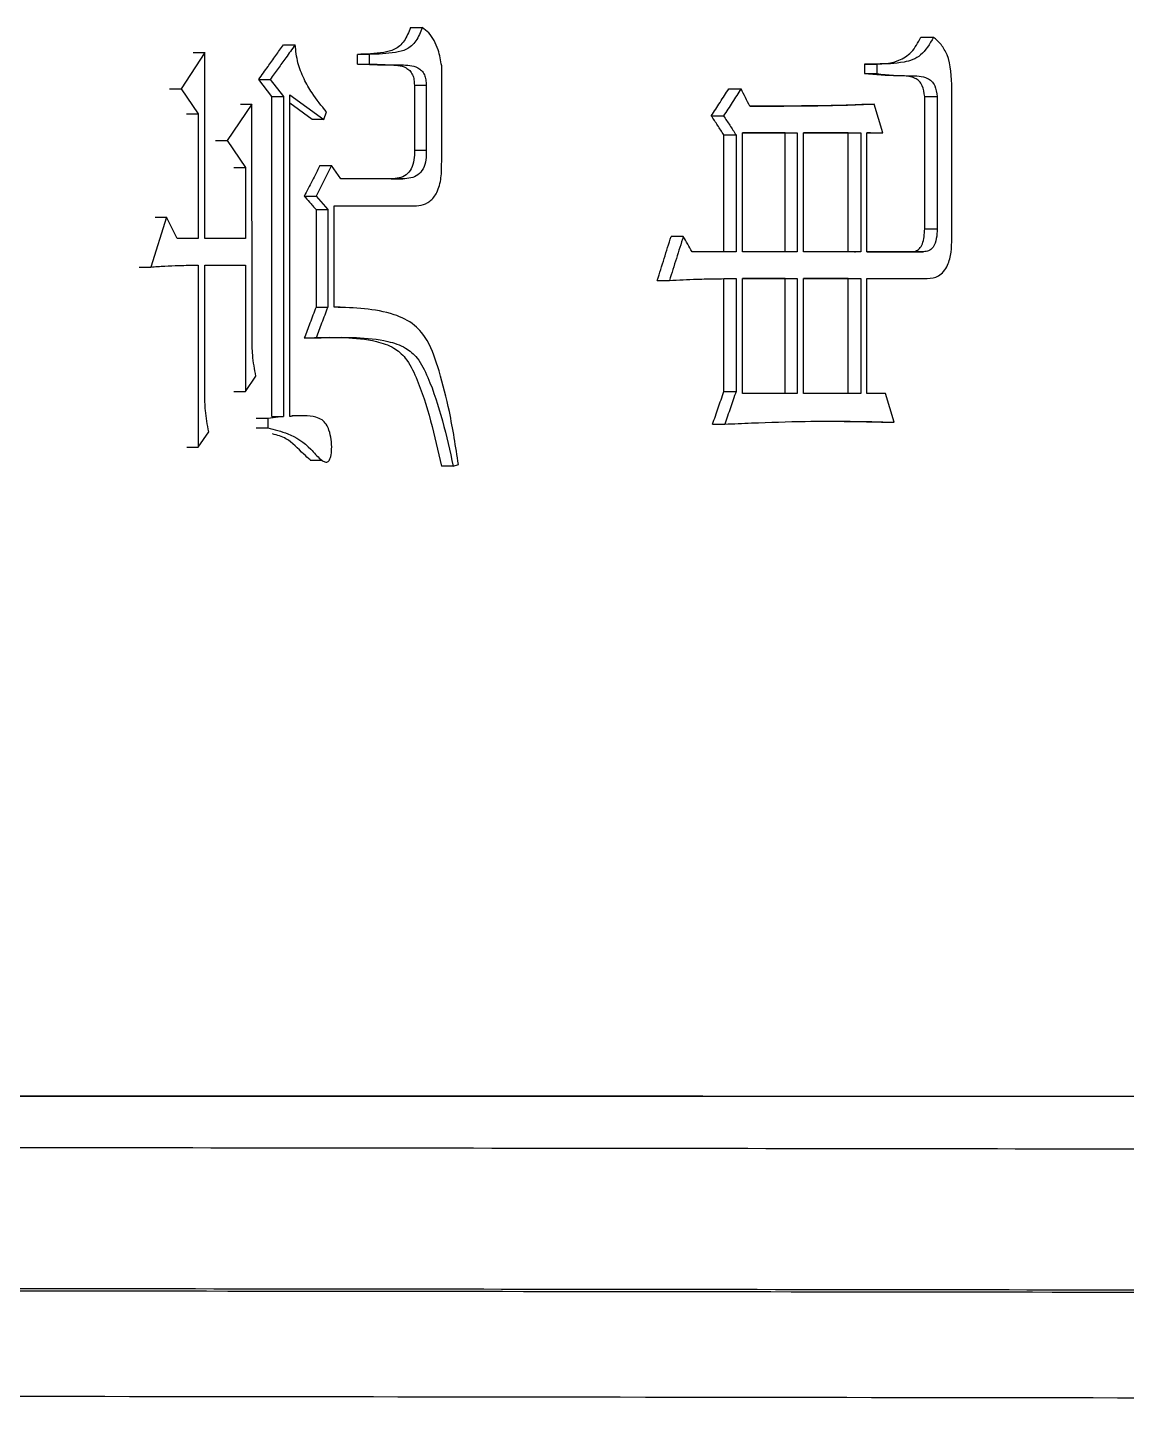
# Model space of a CAD drawing. Header units: millimetres. Extents: x 2371 to 4515, y 843 to 2359.
# Drawn here: x 3274.73 to 3280.94, y 1064.14 to 1071.95 of the extents above; entities that cross this region are included whole.
import ezdxf

# ---------------------------------------------------------------- set-up
doc = ezdxf.new("R2010")
doc.units = ezdxf.units.MM

msp = doc.modelspace()

# ---------------------------------------------------------------- linework, layer by layer
at = {"color": 7, "linetype": 'Continuous', "lineweight": 25}
for p, q in [((3276.8983, 1071.9453), (3276.965, 1071.9453)), ((3279.7824, 1071.8913), (3279.8529, 1071.8913)), ((3275.7357, 1071.8047), (3275.6019, 1071.5992)), ((3275.6706, 1071.8047), (3275.7357, 1071.8047)), ((3275.7357, 1070.7554), (3275.7357, 1071.8047)), ((3276.1806, 1071.848), (3276.2464, 1071.848)), ((3276.6653, 1071.7939), (3276.599, 1071.7939)), ((3276.599, 1071.7398), (3276.599, 1071.7939)), ((3276.599, 1071.7398), (3276.6653, 1071.7398)), ((3276.6653, 1071.7939), (3276.6653, 1071.7398)), ((3277.0743, 1071.1881), (3277.0743, 1071.729)), ((3279.5325, 1071.7398), (3279.4624, 1071.7398)), ((3279.4624, 1071.7398), (3279.4624, 1071.6857)), ((3279.5325, 1071.7398), (3279.5325, 1071.6857)), ((3276.0406, 1071.6533), (3276.1062, 1071.6533)), ((3276.1143, 1071.5559), (3276.0406, 1071.6533)), ((3276.1062, 1071.6533), (3276.18, 1071.5559)), ((3279.4624, 1071.6857), (3279.5325, 1071.6857)), ((3275.537, 1071.5992), (3275.6019, 1071.5992)), ((3275.6019, 1071.5992), (3275.6986, 1071.4585)), ((3276.9201, 1071.6208), (3276.9869, 1071.6208)), ((3276.9201, 1071.6208), (3276.9201, 1071.253)), ((3276.9869, 1071.6208), (3276.9869, 1071.253)), ((3278.6968, 1071.5992), (3278.7659, 1071.5992)), ((3279.957, 1070.7555), (3279.957, 1071.5992)), ((3276.0026, 1071.5126), (3275.8619, 1071.3071)), ((3275.9372, 1071.5126), (3276.0026, 1071.5126)), ((3276.0027, 1070.1929), (3276.0026, 1071.5126)), ((3276.1143, 1071.5559), (3276.18, 1071.5559)), ((3276.1143, 1069.7494), (3276.1143, 1071.5559)), ((3276.18, 1071.5559), (3276.18, 1069.7494)), ((3276.2169, 1071.5667), (3276.4084, 1071.4261)), ((3276.2169, 1069.7494), (3276.2169, 1071.5667)), ((3276.3424, 1071.4261), (3276.2169, 1071.5184)), ((3279.4485, 1071.5127), (3279.5185, 1071.5127)), ((3279.8032, 1071.5562), (3279.8737, 1071.5562)), ((3279.8032, 1070.8095), (3279.8032, 1071.5562)), ((3279.8737, 1071.5562), (3279.8737, 1070.8095)), ((3275.6335, 1071.4585), (3275.6986, 1071.4585)), ((3275.6986, 1071.4585), (3275.6986, 1070.7554)), ((3276.4084, 1071.4261), (3276.3424, 1071.4261)), ((3276.4084, 1071.4261), (3276.4231, 1071.4694)), ((3278.5978, 1071.4478), (3278.6667, 1071.4478)), ((3278.6685, 1071.3396), (3278.7376, 1071.3396)), ((3278.6685, 1070.6797), (3278.6685, 1071.3396)), ((3278.7376, 1071.3396), (3278.7376, 1070.6797)), ((3278.773, 1070.6797), (3278.773, 1071.3504)), ((3278.773, 1071.3504), (3279.0836, 1071.3504)), ((3279.0142, 1071.3504), (3278.773, 1071.3504)), ((3279.0142, 1071.3504), (3279.0836, 1071.3504)), ((3279.0141, 1070.6797), (3279.0142, 1071.3504)), ((3279.0836, 1071.3504), (3279.0836, 1070.6797)), ((3279.1188, 1070.6797), (3279.1188, 1071.3504)), ((3279.1188, 1071.3504), (3279.4416, 1071.3504)), ((3279.3717, 1071.3504), (3279.1188, 1071.3504)), ((3279.3717, 1071.3504), (3279.4416, 1071.3504)), ((3279.3717, 1070.6797), (3279.3717, 1071.3504)), ((3279.4416, 1071.3504), (3279.4416, 1070.6797)), ((3279.4766, 1071.3504), (3279.5674, 1071.3504)), ((3279.4766, 1070.6797), (3279.4766, 1071.3504)), ((3279.4973, 1071.3504), (3279.4766, 1071.3504)), ((3279.4973, 1071.3504), (3279.5674, 1071.3504)), ((3275.7966, 1071.3071), (3275.8619, 1071.3071)), ((3275.8619, 1071.3071), (3275.9656, 1071.1557)), ((3276.9201, 1071.253), (3276.9869, 1071.253)), ((3275.9002, 1071.1557), (3275.9656, 1071.1557)), ((3275.9656, 1071.1557), (3275.9656, 1070.7554)), ((3276.4525, 1071.1665), (3276.3643, 1070.9934)), ((3276.3865, 1071.1665), (3276.4525, 1071.1665)), ((3276.504, 1071.0908), (3276.4525, 1071.1665)), ((3276.8555, 1071.0908), (3276.504, 1071.0908)), ((3276.7889, 1071.0908), (3276.8555, 1071.0908)), ((3276.2983, 1070.9934), (3276.3643, 1070.9934)), ((3276.3643, 1070.9934), (3276.4305, 1070.9177)), ((3275.5199, 1070.8744), (3275.4304, 1070.5932)), ((3275.4552, 1070.8744), (3275.5199, 1070.8744)), ((3275.5795, 1070.7554), (3275.5199, 1070.8744)), ((3276.3644, 1070.9177), (3276.4305, 1070.9177)), ((3276.3644, 1070.9177), (3276.3644, 1070.366)), ((3276.4305, 1070.9177), (3276.4305, 1070.366)), ((3276.4672, 1070.9393), (3276.9066, 1070.9393)), ((3276.4672, 1070.366), (3276.4672, 1070.9393)), ((3276.4672, 1070.9393), (3276.84, 1070.9393)), ((3276.84, 1070.9393), (3276.9066, 1070.9393)), ((3279.8032, 1070.8095), (3279.8737, 1070.8095)), ((3275.6986, 1070.7554), (3275.5795, 1070.7554)), ((3275.9656, 1070.7554), (3275.7357, 1070.7554)), ((3278.4393, 1070.7663), (3278.3707, 1070.7663)), ((3278.7376, 1070.6797), (3278.4891, 1070.6797)), ((3279.0836, 1070.6797), (3278.773, 1070.6797)), ((3279.4416, 1070.6797), (3279.1188, 1070.6797)), ((3279.4066, 1070.6797), (3279.4117, 1070.6797)), ((3279.7973, 1070.6797), (3279.4766, 1070.6797)), ((3279.4766, 1070.6797), (3279.7269, 1070.6797)), ((3279.7269, 1070.6797), (3279.7973, 1070.6797)), ((3275.3658, 1070.5932), (3275.4304, 1070.5932)), ((3275.6986, 1070.604), (3275.6986, 1069.5763)), ((3275.7357, 1070.604), (3275.9656, 1070.604)), ((3275.7357, 1069.8792), (3275.7357, 1070.604)), ((3275.9002, 1070.604), (3275.9656, 1070.604)), ((3275.9656, 1070.604), (3275.9656, 1069.89)), ((3278.2924, 1070.5175), (3278.361, 1070.5175)), ((3278.6685, 1069.8901), (3278.6685, 1070.5283)), ((3278.7376, 1070.5283), (3278.7376, 1069.8901)), ((3278.773, 1069.8792), (3278.773, 1070.5283)), ((3278.773, 1070.5283), (3279.0836, 1070.5283)), ((3279.0142, 1070.5283), (3278.773, 1070.5283)), ((3279.0141, 1069.8792), (3279.0142, 1070.5283)), ((3279.0142, 1070.5283), (3279.0836, 1070.5283)), ((3279.0836, 1070.5283), (3279.0836, 1069.8792)), ((3279.1188, 1069.8792), (3279.1188, 1070.5283)), ((3279.1188, 1070.5283), (3279.4416, 1070.5283)), ((3279.3717, 1070.5283), (3279.1188, 1070.5283)), ((3279.3717, 1070.5283), (3279.4416, 1070.5283)), ((3279.3717, 1069.8792), (3279.3717, 1070.5283)), ((3279.4416, 1070.5283), (3279.4416, 1069.8792)), ((3279.4766, 1070.5283), (3279.8182, 1070.5283)), ((3279.4766, 1069.8792), (3279.4766, 1070.5283)), ((3276.3644, 1070.366), (3276.4305, 1070.366)), ((3276.5015, 1070.3666), (3276.4672, 1070.3666)), ((3276.2983, 1070.1929), (3276.3643, 1070.1929)), ((3275.9656, 1069.89), (3276.0248, 1069.9766)), ((3278.6685, 1069.8901), (3278.7376, 1069.8901)), ((3279.0836, 1069.8792), (3278.773, 1069.8792)), ((3279.4416, 1069.8792), (3279.1188, 1069.8792)), ((3279.5814, 1069.8793), (3279.4766, 1069.8792)), ((3276.0914, 1069.7386), (3276.0258, 1069.7386)), ((3276.18, 1069.7494), (3276.0914, 1069.7386)), ((3276.0914, 1069.7386), (3276.0914, 1069.6845)), ((3276.1143, 1069.7494), (3276.18, 1069.7494)), ((3276.2949, 1069.754), (3276.2286, 1069.754)), ((3278.6048, 1069.7062), (3278.6738, 1069.7062)), ((3279.56, 1069.717), (3279.6302, 1069.717)), ((3275.6986, 1069.5763), (3275.758, 1069.6629)), ((3276.0258, 1069.6845), (3276.0914, 1069.6845)), ((3276.3311, 1069.5027), (3276.3975, 1069.5027)), ((3277.1398, 1069.4682), (3277.1688, 1069.479))]:
    msp.add_line(p, q, dxfattribs=at)
at = {"color": 7, "linetype": 'Continuous', "lineweight": 25, "flags": 128}
for points in [[(3279.5674, 1071.3504), (3279.543, 1071.4315), (3279.5185, 1071.5127)], [(3275.9002, 1069.89), (3275.9166, 1069.89), (3275.9329, 1069.89), (3275.9656, 1069.89)], [(3279.6302, 1069.717), (3279.6058, 1069.7981), (3279.5814, 1069.8793)], [(3275.6336, 1069.5763), (3275.6498, 1069.5763), (3275.666, 1069.5763), (3275.6986, 1069.5763)], [(3277.1398, 1069.4682), (3277.1121, 1069.4682), (3277.0925, 1069.4682), (3277.0728, 1069.4682)]]:
    msp.add_lwpolyline(points, dxfattribs=at)
at = {"color": 7, "linetype": 'Continuous', "lineweight": 25}
for points, knots in [([(3276.8983, 1071.9453), (3276.8876, 1071.9187), (3276.8668, 1071.8665), (3276.8097, 1071.8179), (3276.7187, 1071.7982), (3276.6483, 1071.7957), (3276.599, 1071.7939)], [0, 0, 0, 0, 0.195785, 0.383105, 0.567257, 1, 1, 1, 1]), ([(3276.965, 1071.9453), (3276.9543, 1071.9187), (3276.9334, 1071.8664), (3276.8763, 1071.8179), (3276.7852, 1071.7982), (3276.7147, 1071.7957), (3276.6653, 1071.7939)], [0, 0, 0, 0, 0.195659, 0.382955, 0.567145, 1, 1, 1, 1]), ([(3277.0743, 1071.729), (3277.0689, 1071.76), (3277.06, 1071.8108), (3277.0334, 1071.8733), (3277.0033, 1071.9175), (3276.9776, 1071.9361), (3276.965, 1071.9453)], [0, 0, 0, 0, 0.349141, 0.571236, 0.788179, 1, 1, 1, 1]), ([(3279.4624, 1071.7398), (3279.5285, 1071.7377), (3279.6207, 1071.7347), (3279.733, 1071.8014), (3279.7657, 1071.8609), (3279.7824, 1071.8913)], [0, 0, 0, 0, 0.552607, 0.772172, 1, 1, 1, 1]), ([(3279.8529, 1071.8913), (3279.8309, 1071.8532), (3279.7876, 1071.7783), (3279.6672, 1071.7413), (3279.5836, 1071.7404), (3279.5325, 1071.7398)], [0, 0, 0, 0, 0.287877, 0.565058, 1, 1, 1, 1]), ([(3279.957, 1071.5992), (3279.9546, 1071.6673), (3279.9514, 1071.7614), (3279.8975, 1071.8525), (3279.8676, 1071.8785), (3279.8529, 1071.8913)], [0, 0, 0, 0, 0.57016, 0.787713, 1, 1, 1, 1]), ([(3276.0406, 1071.6533), (3276.0581, 1071.6776), (3276.0902, 1071.7223), (3276.1369, 1071.7872), (3276.166, 1071.8277), (3276.1806, 1071.848)], [0, 0, 0, 0, 0.375264, 0.687632, 1, 1, 1, 1]), ([(3276.2464, 1071.848), (3276.2289, 1071.8236), (3276.1968, 1071.779), (3276.15, 1071.7141), (3276.1208, 1071.6735), (3276.1062, 1071.6533)], [0, 0, 0, 0, 0.375031, 0.687515, 1, 1, 1, 1]), ([(3276.4231, 1071.4694), (3276.395, 1071.5039), (3276.3485, 1071.561), (3276.2947, 1071.6551), (3276.2582, 1071.746), (3276.2504, 1071.8138), (3276.2464, 1071.848)], [0, 0, 0, 0, 0.333231, 0.552095, 0.774458, 1, 1, 1, 1]), ([(3276.599, 1071.7398), (3276.6588, 1071.7376), (3276.7496, 1071.7342), (3276.8521, 1071.734), (3276.8947, 1071.7042), (3276.9108, 1071.6801), (3276.919, 1071.6506), (3276.9197, 1071.6308), (3276.9201, 1071.6208)], [0, 0, 0, 0, 0.491899, 0.747199, 0.81233, 0.879619, 0.939283, 1, 1, 1, 1]), ([(3276.6653, 1071.7398), (3276.7252, 1071.7376), (3276.8162, 1071.7342), (3276.9187, 1071.734), (3276.9615, 1071.7042), (3276.9776, 1071.6801), (3276.9857, 1071.6506), (3276.9865, 1071.6308), (3276.9869, 1071.6208)], [0, 0, 0, 0, 0.492006, 0.747357, 0.812482, 0.879737, 0.939347, 1, 1, 1, 1]), ([(3279.8032, 1071.5562), (3279.8004, 1071.5779), (3279.7961, 1071.6117), (3279.7728, 1071.6453), (3279.7269, 1071.6739), (3279.6204, 1071.6709), (3279.5251, 1071.6798), (3279.4624, 1071.6857)], [0, 0, 0, 0, 0.119281, 0.186046, 0.251055, 0.506993, 1, 1, 1, 1]), ([(3279.5325, 1071.6857), (3279.5953, 1071.6798), (3279.6907, 1071.6709), (3279.7973, 1071.6739), (3279.8433, 1071.6453), (3279.8666, 1071.6117), (3279.8709, 1071.5779), (3279.8737, 1071.5562)], [0, 0, 0, 0, 0.493108, 0.749094, 0.814101, 0.880835, 1, 1, 1, 1]), ([(3278.5978, 1071.4478), (3278.6143, 1071.473), (3278.6473, 1071.5235), (3278.6803, 1071.574), (3278.6968, 1071.5992)], [0, 0, 0, 0, 0.4999992, 1, 1, 1, 1]), ([(3278.7659, 1071.5992), (3278.7494, 1071.574), (3278.7163, 1071.5235), (3278.6833, 1071.473), (3278.6667, 1071.4478)], [0, 0, 0, 0, 0.499999, 1, 1, 1, 1]), ([(3278.8155, 1071.5018), (3278.8072, 1071.5181), (3278.7907, 1071.5505), (3278.7742, 1071.583), (3278.7659, 1071.5992)], [0, 0, 0, 0, 0.5, 1, 1, 1, 1]), ([(3278.8153, 1071.5021), (3278.8743, 1071.5022), (3278.9743, 1071.5024), (3279.0942, 1071.5033), (3279.1655, 1071.5039), (3279.2012, 1071.5046), (3279.2266, 1071.5051), (3279.2826, 1071.5061), (3279.3583, 1071.5081), (3279.4236, 1071.5114), (3279.4485, 1071.5127)], [0, 0, 0, 0, 0.277882, 0.471087, 0.56769, 0.615991, 0.640142, 0.688443, 0.881653, 1, 1, 1, 1]), ([(3279.5185, 1071.5127), (3279.478, 1071.5107), (3279.4324, 1071.5085), (3279.3663, 1071.5064), (3279.3003, 1071.5052), (3279.2188, 1071.5036), (3279.1372, 1071.5032), (3279.0862, 1071.5027), (3279.0504, 1071.5026), (3279.0299, 1071.5025), (3279.0172, 1071.5024), (3279.0069, 1071.5024), (3278.9967, 1071.5023), (3278.9865, 1071.5023), (3278.9737, 1071.5022), (3278.9635, 1071.5022), (3278.9507, 1071.5022), (3278.9404, 1071.5021), (3278.9276, 1071.5021), (3278.9174, 1071.5021), (3278.9071, 1071.502), (3278.8969, 1071.502), (3278.8866, 1071.502), (3278.8738, 1071.502), (3278.8648, 1071.5019), (3278.8559, 1071.5019), (3278.8507, 1071.5019), (3278.8443, 1071.5019), (3278.8392, 1071.5019), (3278.8341, 1071.5019), (3278.829, 1071.5019), (3278.8228, 1071.5019), (3278.8179, 1071.5018), (3278.8155, 1071.5018)], [0, 0, 0, 0, 0.174064, 0.195822, 0.282854, 0.456917, 0.543949, 0.63098, 0.674496, 0.696254, 0.718011, 0.72889, 0.739769, 0.761527, 0.772406, 0.794164, 0.805043, 0.826801, 0.83768, 0.859437, 0.870316, 0.881195, 0.902953, 0.913832, 0.93559, 0.941029, 0.951908, 0.957348, 0.968227, 0.973666, 0.979105, 0.989553, 1, 1, 1, 1]), ([(3278.6685, 1071.3396), (3278.6568, 1071.3576), (3278.6332, 1071.3937), (3278.6096, 1071.4297), (3278.5978, 1071.4478)], [0, 0, 0, 0, 0.5, 1, 1, 1, 1]), ([(3278.6667, 1071.4478), (3278.6785, 1071.4297), (3278.7022, 1071.3937), (3278.7258, 1071.3576), (3278.7376, 1071.3396)], [0, 0, 0, 0, 0.499999, 1, 1, 1, 1]), ([(3276.9201, 1071.253), (3276.9202, 1071.2347), (3276.9205, 1071.1983), (3276.9054, 1071.147), (3276.8621, 1071.0967), (3276.8189, 1071.0932), (3276.7889, 1071.0908)], [0, 0, 0, 0, 0.198278, 0.392536, 0.578687, 1, 1, 1, 1]), ([(3276.9869, 1071.253), (3276.987, 1071.2347), (3276.9873, 1071.1983), (3276.9721, 1071.147), (3276.9288, 1071.0966), (3276.8855, 1071.0932), (3276.8555, 1071.0908)], [0, 0, 0, 0, 0.19814, 0.3923, 0.578456, 1, 1, 1, 1]), ([(3276.9066, 1070.9393), (3276.9239, 1070.9393), (3276.9587, 1070.9393), (3277.0101, 1070.9613), (3277.0534, 1071.016), (3277.074, 1071.0982), (3277.0742, 1071.158), (3277.0743, 1071.1881)], [0, 0, 0, 0, 0.177785, 0.356958, 0.541697, 0.768829, 1, 1, 1, 1]), ([(3276.3865, 1071.1665), (3276.3718, 1071.1376), (3276.3424, 1071.0799), (3276.313, 1071.0223), (3276.2983, 1070.9934)], [0, 0, 0, 0, 0.5, 1, 1, 1, 1]), ([(3276.2983, 1070.9934), (3276.3079, 1070.9824), (3276.3237, 1070.9643), (3276.3458, 1070.9391), (3276.3582, 1070.9248), (3276.3644, 1070.9177)], [0, 0, 0, 0, 0.434981, 0.71749, 1, 1, 1, 1]), ([(3279.7269, 1070.6797), (3279.735, 1070.6803), (3279.7513, 1070.6813), (3279.7744, 1070.696), (3279.8, 1070.7367), (3279.8019, 1070.7793), (3279.8032, 1070.8095)], [0, 0, 0, 0, 0.177833, 0.357864, 0.544114, 1, 1, 1, 1]), ([(3279.8737, 1070.8095), (3279.8731, 1070.7908), (3279.8719, 1070.7538), (3279.8553, 1070.7058), (3279.8262, 1070.6819), (3279.8069, 1070.6805), (3279.7973, 1070.6797)], [0, 0, 0, 0, 0.293264, 0.577264, 0.790624, 1, 1, 1, 1]), ([(3278.2924, 1070.5175), (3278.3055, 1070.5589), (3278.3316, 1070.6419), (3278.3576, 1070.7248), (3278.3707, 1070.7663)], [0, 0, 0, 0, 0.5, 1, 1, 1, 1]), ([(3278.4393, 1070.7663), (3278.4263, 1070.7248), (3278.4002, 1070.6419), (3278.374, 1070.5589), (3278.361, 1070.5175)], [0, 0, 0, 0, 0.499999, 1, 1, 1, 1]), ([(3278.4891, 1070.6797), (3278.4808, 1070.6941), (3278.4642, 1070.723), (3278.4476, 1070.7518), (3278.4393, 1070.7663)], [0, 0, 0, 0, 0.500001, 1, 1, 1, 1]), ([(3279.8182, 1070.5283), (3279.8401, 1070.5303), (3279.8845, 1070.5345), (3279.9352, 1070.5961), (3279.9547, 1070.6769), (3279.9562, 1070.7291), (3279.957, 1070.7555)], [0, 0, 0, 0, 0.266734, 0.54095, 0.768753, 1, 1, 1, 1]), ([(3275.4304, 1070.5932), (3275.4569, 1070.5953), (3275.5099, 1070.5996), (3275.5993, 1070.6031), (3275.6622, 1070.6036), (3275.6986, 1070.604)], [0, 0, 0, 0, 0.296184, 0.592391, 1, 1, 1, 1]), ([(3278.361, 1070.5175), (3278.4126, 1070.5202), (3278.5013, 1070.525), (3278.6268, 1070.5275), (3278.7007, 1070.528), (3278.7376, 1070.5283)], [0, 0, 0, 0, 0.41049, 0.705225, 1, 1, 1, 1]), ([(3276.3644, 1070.366), (3276.3587, 1070.351), (3276.3472, 1070.321), (3276.3252, 1070.2633), (3276.3089, 1070.2206), (3276.2983, 1070.1929)], [0, 0, 0, 0, 0.260074, 0.520148, 1, 1, 1, 1]), ([(3276.4305, 1070.366), (3276.4247, 1070.351), (3276.4133, 1070.321), (3276.3912, 1070.2633), (3276.3749, 1070.2206), (3276.3643, 1070.1929)], [0, 0, 0, 0, 0.2600044, 0.5200088, 1, 1, 1, 1]), ([(3277.1688, 1069.479), (3277.1536, 1069.579), (3277.1261, 1069.7583), (3277.0663, 1069.9916), (3277.0089, 1070.1664), (3276.9172, 1070.2793), (3276.7371, 1070.3593), (3276.5813, 1070.3632), (3276.4672, 1070.366)], [0, 0, 0, 0, 0.205, 0.367779, 0.497733, 0.583522, 0.695132, 1, 1, 1, 1]), ([(3276.0248, 1069.9766), (3276.0175, 1070.0163), (3276.0043, 1070.0875), (3276.0032, 1070.1606), (3276.0027, 1070.1929)], [0, 0, 0, 0, 0.558835, 1, 1, 1, 1]), ([(3276.2983, 1070.1929), (3276.3744, 1070.1955), (3276.5107, 1070.2002), (3276.6804, 1070.1835), (3276.7979, 1070.1462), (3276.8794, 1070.0779), (3276.9863, 1069.8562), (3277.0344, 1069.6403), (3277.0728, 1069.4682)], [0, 0, 0, 0, 0.208347, 0.373093, 0.466942, 0.53827, 0.631812, 1, 1, 1, 1]), ([(3276.3643, 1070.1929), (3276.4404, 1070.1955), (3276.5763, 1070.2002), (3276.7461, 1070.1835), (3276.8639, 1070.1466), (3276.9458, 1070.0783), (3277.0531, 1069.8566), (3277.1013, 1069.6405), (3277.1398, 1069.4682)], [0, 0, 0, 0, 0.2081878, 0.3720191, 0.4668119, 0.5383008, 0.6316627, 1, 1, 1, 1]), ([(3275.758, 1069.6629), (3275.7506, 1069.7026), (3275.7374, 1069.7738), (3275.7362, 1069.8469), (3275.7357, 1069.8792)], [0, 0, 0, 0, 0.558835, 1, 1, 1, 1]), ([(3278.6048, 1069.7062), (3278.6155, 1069.7368), (3278.6367, 1069.7981), (3278.6579, 1069.8594), (3278.6685, 1069.8901)], [0, 0, 0, 0, 0.5, 1, 1, 1, 1]), ([(3278.7376, 1069.8901), (3278.727, 1069.8594), (3278.7057, 1069.7981), (3278.6844, 1069.7368), (3278.6738, 1069.7062)], [0, 0, 0, 0, 0.5, 1, 1, 1, 1]), ([(3276.0914, 1069.6845), (3276.1296, 1069.6755), (3276.2158, 1069.6551), (3276.3185, 1069.591), (3276.3756, 1069.5171), (3276.406, 1069.4962), (3276.4196, 1069.4916), (3276.4285, 1069.492), (3276.4361, 1069.497), (3276.4429, 1069.5072), (3276.4505, 1069.5296), (3276.4556, 1069.5868), (3276.4472, 1069.6517), (3276.4234, 1069.7069), (3276.3975, 1069.7337), (3276.3332, 1069.7572), (3276.2711, 1069.7547), (3276.2221, 1069.7499), (3276.2169, 1069.7494)], [0, 0, 0, 0, 0.15285, 0.344769, 0.435474, 0.46535, 0.478091, 0.490977, 0.499588, 0.510792, 0.530819, 0.571645, 0.680117, 0.719203, 0.758288, 0.806192, 0.979592, 1, 1, 1, 1]), ([(3278.6738, 1069.7062), (3278.7244, 1069.7084), (3278.8764, 1069.7151), (3279.1118, 1069.7232), (3279.38, 1069.7223), (3279.5468, 1069.7188), (3279.6302, 1069.717)], [0, 0, 0, 0, 0.1577054, 0.473128, 0.7365335, 1, 1, 1, 1]), ([(3279.56, 1069.717), (3279.5101, 1069.7182), (3279.4231, 1069.7202), (3279.3354, 1069.7206), (3279.298, 1069.7208)], [0, 0, 0, 0, 0.57267, 1, 1, 1, 1]), ([(3276.3316, 1069.5037), (3276.3193, 1069.5145), (3276.2738, 1069.5543), (3276.2105, 1069.6261), (3276.1448, 1069.6438), (3276.1188, 1069.6508)], [0, 0, 0, 0, 0.182681, 0.676347, 1, 1, 1, 1]), ([(3278.5501, 1065.9111), (3277.8129, 1065.9111), (3276.1589, 1065.9111), (3272.3092, 1065.9111), (3268.0695, 1065.9111), (3262.4688, 1065.911), (3256.617, 1065.911), (3250.4856, 1065.9109), (3244.0902, 1065.9108), (3240.0964, 1065.9108), (3237.3921, 1065.9107)], [0, 0, 0, 0, 0.067523, 0.151508, 0.319648, 0.403633, 0.571771, 0.739907, 0.823891, 1, 1, 1, 1]), ([(3237.5003, 1065.9108), (3238.1467, 1065.9108), (3241.382, 1065.9108), (3247.1339, 1065.9109), (3253.3335, 1065.9109), (3259.343, 1065.911), (3263.9824, 1065.911), (3269.5196, 1065.9111), (3273.728, 1065.9111), (3278.6625, 1065.9111), (3283.2602, 1065.9112), (3287.3553, 1065.9112), (3291.0369, 1065.9113), (3293.6454, 1065.9113), (3296.4554, 1065.9114), (3298.3258, 1065.9114), (3300.354, 1065.9115), (3301.1103, 1065.9116), (3301.639, 1065.9117)], [0, 0, 0, 0, 0.020124, 0.100733, 0.181328, 0.221587, 0.302184, 0.342442, 0.423039, 0.463298, 0.543894, 0.624491, 0.664749, 0.745346, 0.785604, 0.8662, 0.906458, 1, 1, 1, 1]), ([(3212.3232, 1065.64), (3214.7178, 1065.6407), (3219.5231, 1065.642), (3226.8473, 1065.6428), (3232.7915, 1065.6427), (3237.3236, 1065.6422), (3240.4566, 1065.6417), (3243.5728, 1065.6409), (3246.6665, 1065.64), (3249.732, 1065.6389), (3252.7635, 1065.6376), (3257.0175, 1065.6355), (3262.5579, 1065.6321), (3269.3018, 1065.627), (3276.0294, 1065.6203), (3281.7503, 1065.6129), (3286.4709, 1065.6053), (3290.2736, 1065.5979), (3293.7077, 1065.5896), (3296.6661, 1065.5806), (3299.1196, 1065.5709), (3300.1651, 1065.564), (3300.6969, 1065.5606)], [0, 0, 0, 0, 0.060834, 0.1220737, 0.183719, 0.2102711, 0.2368979, 0.2635992, 0.2903751, 0.3172255, 0.3441506, 0.3711502, 0.4324096, 0.4986217, 0.5697855, 0.6458999, 0.6994123, 0.7551267, 0.8130428, 0.8731605, 0.9354796, 1, 1, 1, 1]), ([(3301.9898, 1064.7474), (3301.2649, 1064.752), (3299.8152, 1064.7611), (3296.0249, 1064.774), (3291.1268, 1064.7861), (3285.0861, 1064.7971), (3278.0382, 1064.8068), (3270.0953, 1064.8151), (3261.3957, 1064.8218), (3252.0882, 1064.8268), (3242.3311, 1064.8301), (3232.2972, 1064.8315), (3222.1369, 1064.8312), (3215.4488, 1064.8294), (3212.1048, 1064.8285)], [0, 0, 0, 0, 0.083333, 0.166667, 0.25, 0.333334, 0.416667, 0.5, 0.583334, 0.666667, 0.75, 0.833334, 0.916667, 1, 1, 1, 1]), ([(3301.453, 1064.7614), (3300.9533, 1064.7647), (3299.9674, 1064.7712), (3297.6869, 1064.7805), (3294.9261, 1064.7891), (3291.6977, 1064.7971), (3288.0871, 1064.8045), (3283.541, 1064.8122), (3277.9379, 1064.8199), (3271.2192, 1064.8271), (3264.3166, 1064.8329), (3257.3871, 1064.8373), (3250.5631, 1064.8406), (3243.953, 1064.8428), (3237.6431, 1064.8441), (3231.1212, 1064.8448), (3224.5391, 1064.8446), (3218.0606, 1064.8436), (3214.0546, 1064.8425), (3212.1823, 1064.8419)], [0, 0, 0, 0, 0.060587, 0.1195299, 0.1768287, 0.2324833, 0.2864935, 0.3388593, 0.4142998, 0.4860434, 0.5540892, 0.6184368, 0.6790855, 0.7360349, 0.7892846, 0.838834, 0.8991333, 0.9528558, 1, 1, 1, 1]), ([(3211.9742, 1064.2397), (3214.9989, 1064.2406), (3221.0354, 1064.2423), (3230.1885, 1064.2426), (3239.2304, 1064.2413), (3248.0578, 1064.2383), (3256.55, 1064.2336), (3263.3944, 1064.2284), (3268.8515, 1064.2233), (3273.2043, 1064.2187), (3277.6622, 1064.2131), (3282.1408, 1064.2066), (3286.2746, 1064.1994), (3290.015, 1064.1916), (3293.3333, 1064.1834), (3296.3686, 1064.1744), (3299.0208, 1064.1645), (3301.2557, 1064.1538), (3302.2336, 1064.1463), (3302.7328, 1064.1425)], [0, 0, 0, 0, 0.0746907, 0.1490623, 0.2231148, 0.2968479, 0.3702616, 0.4433557, 0.4832428, 0.5266364, 0.5735359, 0.623941, 0.6778511, 0.7254581, 0.7754993, 0.8279744, 0.882883, 0.940225, 1, 1, 1, 1])]:
    msp.add_open_spline(points, degree=3, knots=knots, dxfattribs=at)

doc.saveas('drawing.dxf')
